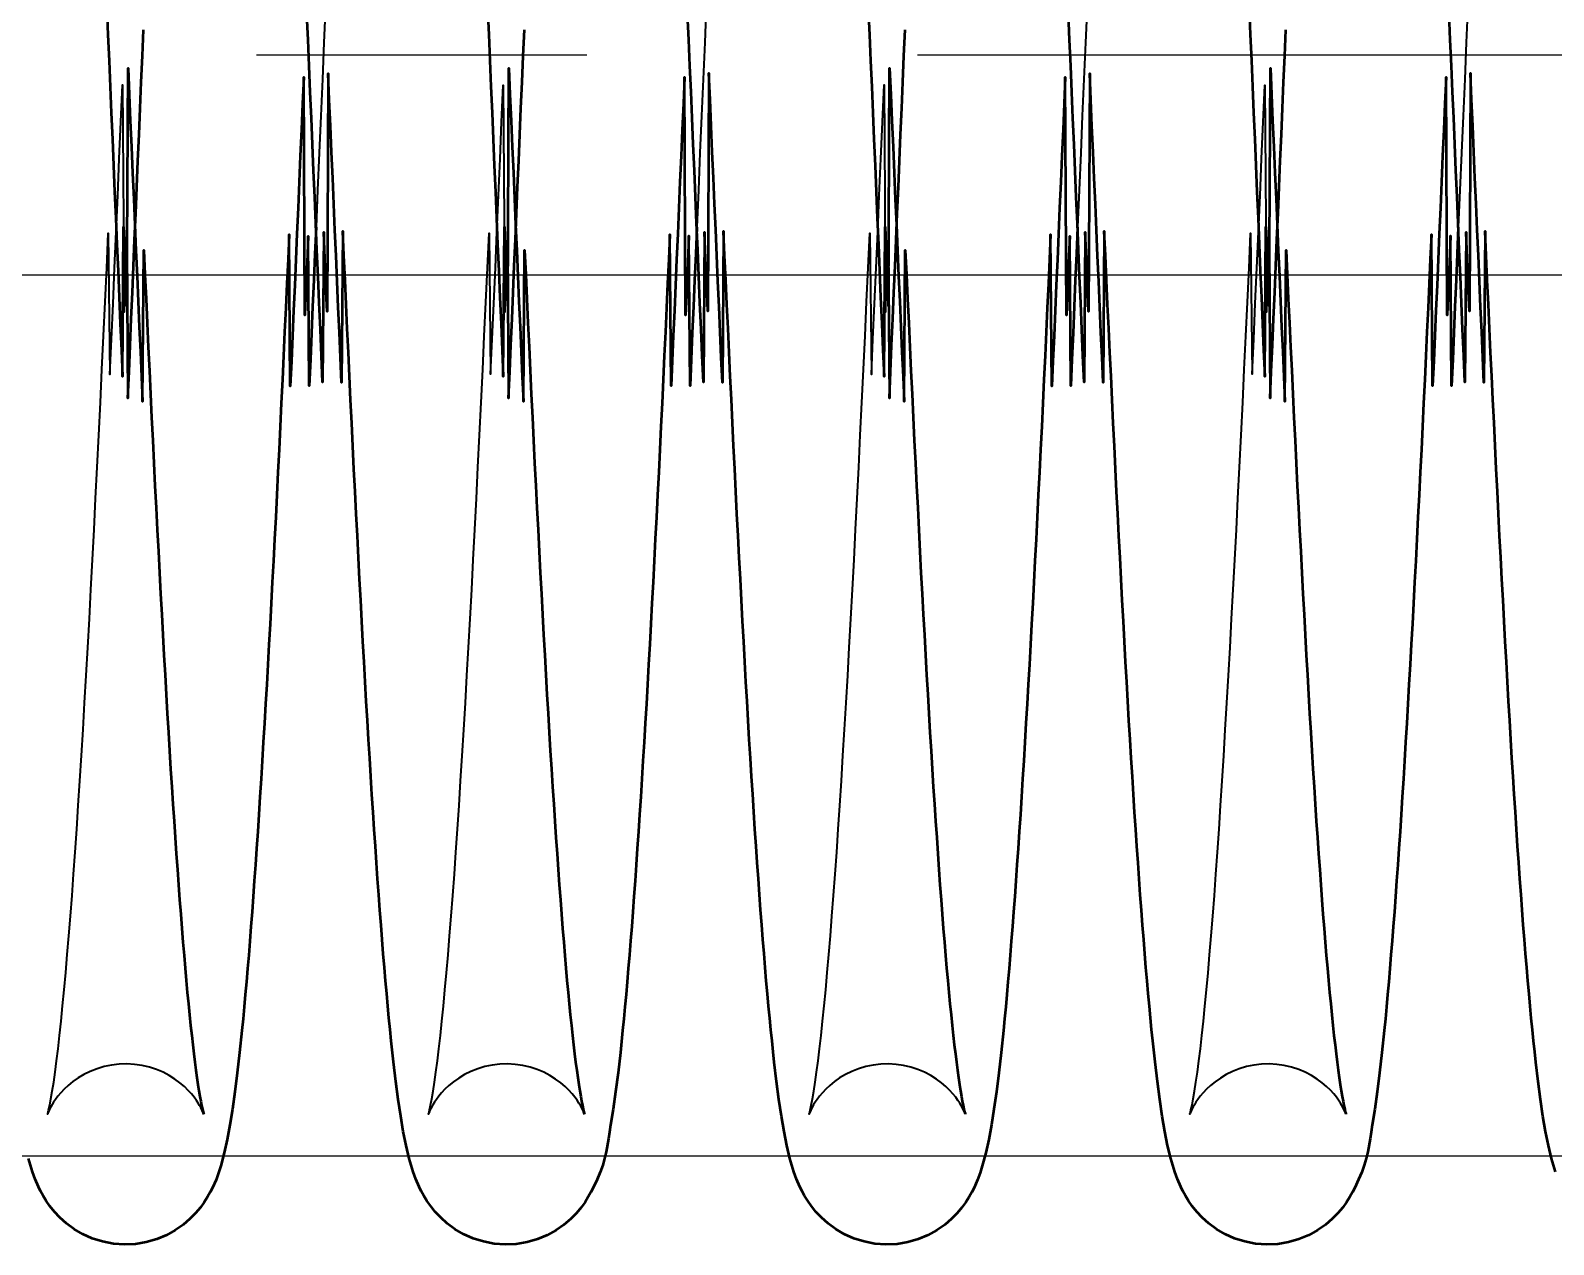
# Model space of a CAD drawing. Header units: millimetres. Extents: x 1448 to 104164, y -19509 to -89.
# Drawn here: x 80837.2 to 80906.3, y -3056.7 to -3001.5 of the extents above; entities that cross this region are included whole.
import ezdxf

# ---------------------------------------------------------------- set-up
doc = ezdxf.new("R2010")
doc.units = ezdxf.units.MM
doc.header["$LTSCALE"] = 60
doc.header["$MEASUREMENT"] = 0
doc.linetypes.add('CENTER', pattern=[2, 1.25, -0.25, 0.25, -0.25])
doc.layers.get('0').update_dxf_attribs({"linetype": 'CONTINUOUS'})
doc.layers.add('cen', color=14, linetype='CONTINUOUS')
doc.layers.add('가려진 것(ISO)', color=7, linetype='CONTINUOUS', lineweight=35)
doc.layers.add('가시적인 것(ISO)', color=7, linetype='CONTINUOUS', lineweight=50)

# ---------------------------------------------------------------- blocks, each defined once
blk = doc.blocks.new('토션스프링1')
at = {"layer": '가려진 것(ISO)', "flags": 128}
for points in [[(21462385.731, -50955456.939), (21462385.659, -50955458.591), (21462385.587, -50955460.254), (21462385.516, -50955461.926), (21462385.444, -50955463.606), (21462385.372, -50955465.292), (21462385.3, -50955466.982)], [(21462403.007, -50955456.936), (21462402.935, -50955458.59), (21462402.863, -50955460.254), (21462402.791, -50955461.927), (21462402.719, -50955463.607), (21462402.648, -50955465.293), (21462402.576, -50955466.981)], [(21462420.282, -50955456.939), (21462420.211, -50955458.591), (21462420.139, -50955460.254), (21462420.067, -50955461.926), (21462419.995, -50955463.606), (21462419.923, -50955465.292), (21462419.852, -50955466.982)], [(21462437.558, -50955456.936), (21462437.486, -50955458.59), (21462437.415, -50955460.254), (21462437.343, -50955461.927), (21462437.271, -50955463.607), (21462437.199, -50955465.293), (21462437.127, -50955466.981)], [(21462380.203, -50955507.244), (21462380.198, -50955507.229), (21462380.178, -50955507.177), (21462380.137, -50955507.083), (21462380.067, -50955506.94), (21462380.016, -50955506.847), (21462379.951, -50955506.739), (21462379.87, -50955506.617), (21462379.77, -50955506.478), (21462379.647, -50955506.326), (21462379.5, -50955506.163), (21462379.327, -50955505.994), (21462379.125, -50955505.822), (21462378.895, -50955505.652), (21462378.638, -50955505.491), (21462378.359, -50955505.344), (21462378.058, -50955505.217), (21462377.739, -50955505.114), (21462377.405, -50955505.035), (21462377.063, -50955504.985), (21462376.716, -50955504.965), (21462376.368, -50955504.976), (21462376.024, -50955505.017), (21462375.687, -50955505.086), (21462375.363, -50955505.182), (21462375.057, -50955505.303), (21462374.77, -50955505.445), (21462374.506, -50955505.602), (21462374.267, -50955505.768), (21462374.058, -50955505.94), (21462373.876, -50955506.111), (21462373.72, -50955506.277), (21462373.59, -50955506.432), (21462373.483, -50955506.572), (21462373.395, -50955506.699), (21462373.325, -50955506.811), (21462373.27, -50955506.91), (21462373.194, -50955507.065), (21462373.151, -50955507.166), (21462373.129, -50955507.224), (21462373.122, -50955507.244), (21462373.125, -50955507.234), (21462373.135, -50955507.197), (21462373.15, -50955507.137), (21462373.169, -50955507.056), (21462373.216, -50955506.837), (21462373.272, -50955506.547), (21462373.334, -50955506.195), (21462373.398, -50955505.788), (21462373.463, -50955505.333), (21462373.529, -50955504.827), (21462373.596, -50955504.272), (21462373.665, -50955503.671), (21462373.734, -50955503.023), (21462373.804, -50955502.331), (21462373.874, -50955501.596), (21462373.945, -50955500.819), (21462374.016, -50955500.001), (21462374.087, -50955499.144), (21462374.159, -50955498.25), (21462374.23, -50955497.319), (21462374.301, -50955496.353), (21462374.372, -50955495.347), (21462374.443, -50955494.304), (21462374.514, -50955493.225), (21462374.585, -50955492.111), (21462374.657, -50955490.962), (21462374.729, -50955489.781), (21462374.8, -50955488.569), (21462374.872, -50955487.327), (21462374.943, -50955486.056), (21462375.015, -50955484.757), (21462375.086, -50955483.432), (21462375.158, -50955482.082), (21462375.229, -50955480.705), (21462375.301, -50955479.3), (21462375.372, -50955477.869), (21462375.444, -50955476.413), (21462375.516, -50955474.934), (21462375.587, -50955473.433), (21462375.659, -50955471.913), (21462375.731, -50955470.373), (21462375.803, -50955468.817), (21462375.874, -50955467.245), (21462375.946, -50955473.659), (21462376.017, -50955472.061), (21462376.089, -50955470.451), (21462376.16, -50955468.826), (21462376.232, -50955467.186), (21462376.303, -50955465.534), (21462376.375, -50955463.871), (21462376.447, -50955462.2), (21462376.519, -50955460.521), (21462376.59, -50955470.836), (21462376.662, -50955469.147)], [(21462397.478, -50955507.244), (21462397.473, -50955507.229), (21462397.454, -50955507.177), (21462397.413, -50955507.083), (21462397.343, -50955506.94), (21462397.292, -50955506.847), (21462397.227, -50955506.739), (21462397.146, -50955506.616), (21462397.045, -50955506.478), (21462396.922, -50955506.325), (21462396.775, -50955506.162), (21462396.601, -50955505.993), (21462396.4, -50955505.821), (21462396.17, -50955505.652), (21462395.913, -50955505.491), (21462395.633, -50955505.344), (21462395.332, -50955505.217), (21462395.013, -50955505.113), (21462394.68, -50955505.035), (21462394.337, -50955504.985), (21462393.989, -50955504.965), (21462393.642, -50955504.976), (21462393.298, -50955505.017), (21462392.961, -50955505.087), (21462392.637, -50955505.183), (21462392.331, -50955505.304), (21462392.044, -50955505.445), (21462391.78, -50955505.603), (21462391.542, -50955505.77), (21462391.332, -50955505.941), (21462391.15, -50955506.112), (21462390.995, -50955506.278), (21462390.865, -50955506.433), (21462390.759, -50955506.574), (21462390.672, -50955506.702), (21462390.602, -50955506.815), (21462390.547, -50955506.913), (21462390.471, -50955507.065), (21462390.427, -50955507.166), (21462390.405, -50955507.223), (21462390.398, -50955507.244), (21462390.401, -50955507.234), (21462390.411, -50955507.197), (21462390.427, -50955507.136), (21462390.446, -50955507.055), (21462390.493, -50955506.836), (21462390.547, -50955506.549), (21462390.608, -50955506.199), (21462390.672, -50955505.792), (21462390.739, -50955505.333), (21462390.805, -50955504.828), (21462390.873, -50955504.275), (21462390.941, -50955503.674), (21462391.01, -50955503.027), (21462391.08, -50955502.336), (21462391.15, -50955501.601), (21462391.22, -50955500.825), (21462391.291, -50955500.007), (21462391.363, -50955499.15), (21462391.434, -50955498.254), (21462391.505, -50955497.322), (21462391.576, -50955496.353), (21462391.647, -50955495.35), (21462391.718, -50955494.31), (21462391.789, -50955493.232), (21462391.861, -50955492.119), (21462391.932, -50955490.971), (21462392.004, -50955489.79), (21462392.076, -50955488.577), (21462392.147, -50955487.333), (21462392.219, -50955486.061), (21462392.291, -50955484.76), (21462392.362, -50955483.433), (21462392.434, -50955482.08), (21462392.505, -50955480.703), (21462392.576, -50955479.301), (21462392.648, -50955477.873), (21462392.719, -50955476.418), (21462392.791, -50955474.94), (21462392.863, -50955473.44), (21462392.935, -50955471.919), (21462393.006, -50955470.378), (21462393.078, -50955468.82), (21462393.15, -50955467.246), (21462393.222, -50955473.657), (21462393.293, -50955472.056), (21462393.365, -50955470.443), (21462393.436, -50955468.82), (21462393.507, -50955467.183), (21462393.579, -50955465.534), (21462393.651, -50955463.872), (21462393.722, -50955462.202), (21462393.794, -50955460.523), (21462393.866, -50955470.837), (21462393.938, -50955469.147)], [(21462414.754, -50955507.244), (21462414.749, -50955507.229), (21462414.73, -50955507.177), (21462414.689, -50955507.083), (21462414.618, -50955506.94), (21462414.567, -50955506.847), (21462414.503, -50955506.739), (21462414.422, -50955506.617), (21462414.321, -50955506.478), (21462414.198, -50955506.326), (21462414.051, -50955506.163), (21462413.878, -50955505.994), (21462413.676, -50955505.822), (21462413.446, -50955505.652), (21462413.19, -50955505.491), (21462412.91, -50955505.344), (21462412.61, -50955505.217), (21462412.29, -50955505.114), (21462411.957, -50955505.035), (21462411.614, -50955504.985), (21462411.267, -50955504.965), (21462410.92, -50955504.976), (21462410.575, -50955505.017), (21462410.238, -50955505.086), (21462409.915, -50955505.182), (21462409.609, -50955505.303), (21462409.322, -50955505.445), (21462409.057, -50955505.602), (21462408.819, -50955505.768), (21462408.609, -50955505.94), (21462408.427, -50955506.111), (21462408.272, -50955506.277), (21462408.142, -50955506.432), (21462408.035, -50955506.572), (21462407.947, -50955506.699), (21462407.877, -50955506.811), (21462407.821, -50955506.91), (21462407.746, -50955507.065), (21462407.702, -50955507.166), (21462407.68, -50955507.224), (21462407.673, -50955507.244), (21462407.676, -50955507.234), (21462407.687, -50955507.197), (21462407.702, -50955507.137), (21462407.72, -50955507.056), (21462407.767, -50955506.837), (21462407.823, -50955506.547), (21462407.885, -50955506.195), (21462407.95, -50955505.788), (21462408.014, -50955505.333), (21462408.081, -50955504.827), (21462408.148, -50955504.272), (21462408.216, -50955503.671), (21462408.285, -50955503.023), (21462408.355, -50955502.331), (21462408.426, -50955501.596), (21462408.497, -50955500.819), (21462408.568, -50955500.001), (21462408.639, -50955499.144), (21462408.71, -50955498.25), (21462408.781, -50955497.319), (21462408.852, -50955496.353), (21462408.923, -50955495.347), (21462408.994, -50955494.304), (21462409.066, -50955493.225), (21462409.137, -50955492.111), (21462409.209, -50955490.962), (21462409.28, -50955489.781), (21462409.352, -50955488.569), (21462409.423, -50955487.327), (21462409.495, -50955486.056), (21462409.566, -50955484.757), (21462409.638, -50955483.432), (21462409.709, -50955482.082), (21462409.781, -50955480.705), (21462409.852, -50955479.3), (21462409.924, -50955477.869), (21462409.995, -50955476.413), (21462410.067, -50955474.934), (21462410.139, -50955473.433), (21462410.211, -50955471.913), (21462410.282, -50955470.373), (21462410.354, -50955468.817), (21462410.426, -50955467.245), (21462410.497, -50955473.659), (21462410.569, -50955472.061), (21462410.64, -50955470.451), (21462410.712, -50955468.826), (21462410.783, -50955467.186), (21462410.855, -50955465.534), (21462410.927, -50955463.871), (21462410.998, -50955462.2), (21462411.07, -50955460.521), (21462411.142, -50955470.836), (21462411.214, -50955469.147)], [(21462432.03, -50955507.244), (21462432.025, -50955507.229), (21462432.006, -50955507.177), (21462431.965, -50955507.083), (21462431.894, -50955506.94), (21462431.843, -50955506.847), (21462431.778, -50955506.739), (21462431.697, -50955506.616), (21462431.597, -50955506.478), (21462431.474, -50955506.325), (21462431.326, -50955506.162), (21462431.153, -50955505.993), (21462430.952, -50955505.821), (21462430.721, -50955505.652), (21462430.465, -50955505.491), (21462430.184, -50955505.344), (21462429.884, -50955505.217), (21462429.565, -50955505.113), (21462429.231, -50955505.035), (21462428.888, -50955504.985), (21462428.541, -50955504.965), (21462428.194, -50955504.976), (21462427.849, -50955505.017), (21462427.513, -50955505.087), (21462427.189, -50955505.183), (21462426.882, -50955505.304), (21462426.596, -50955505.445), (21462426.332, -50955505.603), (21462426.093, -50955505.77), (21462425.883, -50955505.941), (21462425.701, -50955506.112), (21462425.546, -50955506.278), (21462425.417, -50955506.433), (21462425.31, -50955506.574), (21462425.223, -50955506.702), (21462425.154, -50955506.815), (21462425.099, -50955506.913), (21462425.022, -50955507.065), (21462424.978, -50955507.166), (21462424.956, -50955507.223), (21462424.949, -50955507.244), (21462424.952, -50955507.234), (21462424.963, -50955507.197), (21462424.978, -50955507.136), (21462424.998, -50955507.055), (21462425.044, -50955506.836), (21462425.099, -50955506.549), (21462425.159, -50955506.199), (21462425.224, -50955505.792), (21462425.29, -50955505.333), (21462425.357, -50955504.828), (21462425.424, -50955504.275), (21462425.492, -50955503.674), (21462425.561, -50955503.027), (21462425.631, -50955502.336), (21462425.701, -50955501.601), (21462425.772, -50955500.825), (21462425.843, -50955500.007), (21462425.914, -50955499.15), (21462425.985, -50955498.254), (21462426.057, -50955497.322), (21462426.128, -50955496.353), (21462426.199, -50955495.35), (21462426.27, -50955494.31), (21462426.341, -50955493.232), (21462426.412, -50955492.119), (21462426.484, -50955490.971), (21462426.555, -50955489.79), (21462426.627, -50955488.577), (21462426.699, -50955487.333), (21462426.77, -50955486.061), (21462426.842, -50955484.76), (21462426.914, -50955483.433), (21462426.985, -50955482.08), (21462427.056, -50955480.703), (21462427.128, -50955479.301), (21462427.199, -50955477.873), (21462427.271, -50955476.418), (21462427.343, -50955474.94), (21462427.414, -50955473.44), (21462427.486, -50955471.919), (21462427.558, -50955470.378), (21462427.63, -50955468.82), (21462427.701, -50955467.246), (21462427.773, -50955473.657), (21462427.845, -50955472.056), (21462427.916, -50955470.443), (21462427.988, -50955468.82), (21462428.059, -50955467.183), (21462428.131, -50955465.534), (21462428.202, -50955463.872), (21462428.274, -50955462.202), (21462428.346, -50955460.523), (21462428.418, -50955470.837), (21462428.489, -50955469.147)]]:
    blk.add_lwpolyline(points, dxfattribs=at)
at = {"layer": '가시적인 것(ISO)', "flags": 128}
for points in [[(21462375.807, -50955457.062), (21462375.858, -50955458.238), (21462375.909, -50955459.419), (21462375.96, -50955460.603), (21462376.011, -50955461.792), (21462376.061, -50955462.983), (21462376.112, -50955464.177), (21462376.163, -50955465.372), (21462376.214, -50955466.569), (21462376.265, -50955467.766), (21462376.316, -50955468.964), (21462376.366, -50955470.161), (21462376.417, -50955471.359), (21462376.468, -50955472.559), (21462376.519, -50955473.761), (21462376.57, -50955466.962), (21462376.62, -50955468.164), (21462376.671, -50955469.365), (21462376.722, -50955470.564), (21462376.773, -50955459.762), (21462376.824, -50955460.956), (21462376.875, -50955462.148), (21462376.926, -50955463.336), (21462376.977, -50955464.519), (21462377.028, -50955465.698), (21462377.079, -50955466.871), (21462377.13, -50955468.037), (21462377.181, -50955469.197), (21462377.231, -50955470.349), (21462377.282, -50955471.494), (21462377.333, -50955472.634), (21462377.383, -50955473.768), (21462377.434, -50955474.895), (21462377.485, -50955468.016), (21462377.536, -50955469.129), (21462377.587, -50955470.234), (21462377.638, -50955471.33), (21462377.689, -50955472.417), (21462377.74, -50955473.494), (21462377.791, -50955474.561), (21462377.842, -50955475.618), (21462377.893, -50955476.662), (21462377.943, -50955477.695), (21462377.994, -50955478.715), (21462378.045, -50955479.722), (21462378.096, -50955480.716), (21462378.146, -50955481.695), (21462378.197, -50955482.662), (21462378.248, -50955483.616), (21462378.298, -50955484.558), (21462378.349, -50955485.486), (21462378.4, -50955486.401), (21462378.451, -50955487.302), (21462378.502, -50955488.187), (21462378.553, -50955489.058), (21462378.603, -50955489.913), (21462378.654, -50955490.752), (21462378.705, -50955491.575), (21462378.756, -50955492.38), (21462378.806, -50955493.168), (21462378.857, -50955493.939), (21462378.908, -50955494.69), (21462378.958, -50955495.423), (21462379.008, -50955496.137), (21462379.059, -50955496.834), (21462379.109, -50955497.512), (21462379.16, -50955498.172), (21462379.21, -50955498.813), (21462379.26, -50955499.434), (21462379.311, -50955500.037), (21462379.361, -50955500.619), (21462379.411, -50955501.181), (21462379.461, -50955501.721), (21462379.51, -50955502.241), (21462379.56, -50955502.739), (21462379.609, -50955503.214), (21462379.658, -50955503.667), (21462379.706, -50955504.097), (21462379.755, -50955504.505), (21462379.803, -50955504.89), (21462379.851, -50955505.251), (21462379.898, -50955505.587), (21462379.944, -50955505.898), (21462379.988, -50955506.18), (21462380.031, -50955506.435), (21462380.071, -50955506.66), (21462380.11, -50955506.854), (21462380.144, -50955507.014), (21462380.173, -50955507.137), (21462380.194, -50955507.216), (21462380.203, -50955507.244)], [(21462376.662, -50955469.147), (21462376.713, -50955467.947), (21462376.764, -50955474.745), (21462376.815, -50955473.544), (21462376.866, -50955472.344), (21462376.916, -50955471.145), (21462376.967, -50955469.947), (21462377.018, -50955468.75), (21462377.068, -50955467.551), (21462377.119, -50955466.353), (21462377.17, -50955465.156), (21462377.221, -50955463.96), (21462377.272, -50955462.766), (21462377.323, -50955461.575), (21462377.374, -50955460.387), (21462377.425, -50955459.203), (21462377.476, -50955458.023)], [(21462393.082, -50955457.057), (21462393.133, -50955458.232), (21462393.184, -50955459.413), (21462393.235, -50955460.597), (21462393.286, -50955461.786), (21462393.337, -50955462.978), (21462393.388, -50955464.173), (21462393.439, -50955465.37), (21462393.49, -50955466.568), (21462393.541, -50955467.767), (21462393.592, -50955468.966), (21462393.642, -50955470.165), (21462393.693, -50955471.363), (21462393.744, -50955472.561), (21462393.794, -50955473.761), (21462393.845, -50955466.961), (21462393.896, -50955468.161), (21462393.947, -50955469.361), (21462393.998, -50955470.559), (21462394.049, -50955459.756), (21462394.1, -50955460.951), (21462394.151, -50955462.142), (21462394.202, -50955463.331), (21462394.253, -50955464.515), (21462394.304, -50955465.694), (21462394.355, -50955466.868), (21462394.406, -50955468.036), (21462394.456, -50955469.198), (21462394.507, -50955470.352), (21462394.558, -50955471.499), (21462394.609, -50955472.637), (21462394.659, -50955473.77), (21462394.71, -50955474.895), (21462394.761, -50955468.014), (21462394.812, -50955469.126), (21462394.863, -50955470.23), (21462394.913, -50955471.326), (21462394.964, -50955472.413), (21462395.015, -50955473.49), (21462395.066, -50955474.557), (21462395.117, -50955475.613), (21462395.168, -50955476.659), (21462395.219, -50955477.692), (21462395.27, -50955478.714), (21462395.321, -50955479.722), (21462395.372, -50955480.718), (21462395.422, -50955481.699), (21462395.473, -50955482.666), (21462395.524, -50955483.619), (21462395.574, -50955484.559), (21462395.625, -50955485.486), (21462395.676, -50955486.4), (21462395.727, -50955487.3), (21462395.777, -50955488.185), (21462395.828, -50955489.055), (21462395.879, -50955489.91), (21462395.93, -50955490.749), (21462395.981, -50955491.572), (21462396.031, -50955492.378), (21462396.082, -50955493.166), (21462396.133, -50955493.937), (21462396.183, -50955494.69), (21462396.234, -50955495.425), (21462396.284, -50955496.14), (21462396.335, -50955496.836), (21462396.385, -50955497.513), (21462396.435, -50955498.172), (21462396.486, -50955498.813), (21462396.536, -50955499.434), (21462396.586, -50955500.036), (21462396.636, -50955500.618), (21462396.686, -50955501.18), (21462396.736, -50955501.72), (21462396.786, -50955502.24), (21462396.835, -50955502.738), (21462396.885, -50955503.214), (21462396.934, -50955503.667), (21462396.982, -50955504.098), (21462397.03, -50955504.505), (21462397.079, -50955504.889), (21462397.126, -50955505.25), (21462397.173, -50955505.587), (21462397.219, -50955505.897), (21462397.264, -50955506.181), (21462397.307, -50955506.435), (21462397.347, -50955506.66), (21462397.385, -50955506.854), (21462397.42, -50955507.014), (21462397.449, -50955507.137), (21462397.47, -50955507.216), (21462397.478, -50955507.244)], [(21462393.938, -50955469.147), (21462393.989, -50955467.946), (21462394.04, -50955474.743), (21462394.091, -50955473.54), (21462394.142, -50955472.338), (21462394.192, -50955471.136), (21462394.243, -50955469.936), (21462394.294, -50955468.738), (21462394.345, -50955467.543), (21462394.395, -50955466.347), (21462394.446, -50955465.152), (21462394.497, -50955463.958), (21462394.548, -50955462.766), (21462394.599, -50955461.575), (21462394.65, -50955460.388), (21462394.701, -50955459.204), (21462394.752, -50955458.024)], [(21462410.358, -50955457.062), (21462410.409, -50955458.238), (21462410.46, -50955459.419), (21462410.511, -50955460.603), (21462410.562, -50955461.792), (21462410.613, -50955462.983), (21462410.664, -50955464.177), (21462410.715, -50955465.372), (21462410.766, -50955466.569), (21462410.816, -50955467.766), (21462410.867, -50955468.964), (21462410.918, -50955470.161), (21462410.969, -50955471.359), (21462411.019, -50955472.559), (21462411.07, -50955473.761), (21462411.121, -50955466.962), (21462411.172, -50955468.164), (21462411.223, -50955469.365), (21462411.274, -50955470.564), (21462411.325, -50955459.762), (21462411.376, -50955460.956), (21462411.427, -50955462.148), (21462411.478, -50955463.336), (21462411.529, -50955464.519), (21462411.58, -50955465.698), (21462411.63, -50955466.871), (21462411.681, -50955468.037), (21462411.732, -50955469.197), (21462411.783, -50955470.349), (21462411.833, -50955471.494), (21462411.884, -50955472.634), (21462411.935, -50955473.768), (21462411.986, -50955474.895), (21462412.037, -50955468.016), (21462412.088, -50955469.129), (21462412.138, -50955470.234), (21462412.189, -50955471.33), (21462412.24, -50955472.417), (21462412.291, -50955473.494), (21462412.342, -50955474.561), (21462412.393, -50955475.618), (21462412.444, -50955476.662), (21462412.495, -50955477.695), (21462412.546, -50955478.715), (21462412.597, -50955479.722), (21462412.647, -50955480.716), (21462412.698, -50955481.695), (21462412.748, -50955482.662), (21462412.799, -50955483.616), (21462412.85, -50955484.558), (21462412.901, -50955485.486), (21462412.952, -50955486.401), (21462413.002, -50955487.302), (21462413.053, -50955488.187), (21462413.104, -50955489.058), (21462413.155, -50955489.913), (21462413.206, -50955490.752), (21462413.257, -50955491.575), (21462413.307, -50955492.38), (21462413.358, -50955493.168), (21462413.409, -50955493.939), (21462413.459, -50955494.69), (21462413.509, -50955495.423), (21462413.56, -50955496.137), (21462413.61, -50955496.834), (21462413.661, -50955497.512), (21462413.711, -50955498.172), (21462413.761, -50955498.813), (21462413.812, -50955499.434), (21462413.862, -50955500.037), (21462413.912, -50955500.619), (21462413.962, -50955501.181), (21462414.012, -50955501.721), (21462414.062, -50955502.241), (21462414.111, -50955502.739), (21462414.16, -50955503.214), (21462414.209, -50955503.667), (21462414.258, -50955504.097), (21462414.306, -50955504.505), (21462414.355, -50955504.89), (21462414.402, -50955505.251), (21462414.449, -50955505.587), (21462414.495, -50955505.898), (21462414.54, -50955506.18), (21462414.582, -50955506.435), (21462414.623, -50955506.66), (21462414.661, -50955506.854), (21462414.696, -50955507.014), (21462414.725, -50955507.137), (21462414.746, -50955507.216), (21462414.754, -50955507.244)], [(21462411.214, -50955469.147), (21462411.265, -50955467.947), (21462411.315, -50955474.745), (21462411.366, -50955473.544), (21462411.417, -50955472.344), (21462411.468, -50955471.145), (21462411.518, -50955469.947), (21462411.569, -50955468.75), (21462411.62, -50955467.551), (21462411.671, -50955466.353), (21462411.722, -50955465.156), (21462411.773, -50955463.96), (21462411.824, -50955462.766), (21462411.874, -50955461.575), (21462411.926, -50955460.387), (21462411.976, -50955459.203), (21462412.027, -50955458.023)], [(21462427.634, -50955457.057), (21462427.685, -50955458.232), (21462427.736, -50955459.413), (21462427.787, -50955460.597), (21462427.838, -50955461.786), (21462427.889, -50955462.978), (21462427.94, -50955464.173), (21462427.99, -50955465.37), (21462428.041, -50955466.568), (21462428.092, -50955467.767), (21462428.143, -50955468.966), (21462428.194, -50955470.165), (21462428.244, -50955471.363), (21462428.295, -50955472.561), (21462428.346, -50955473.761), (21462428.397, -50955466.961), (21462428.448, -50955468.161), (21462428.498, -50955469.361), (21462428.549, -50955470.559), (21462428.6, -50955459.756), (21462428.651, -50955460.951), (21462428.702, -50955462.142), (21462428.753, -50955463.331), (21462428.804, -50955464.515), (21462428.855, -50955465.694), (21462428.906, -50955466.868), (21462428.957, -50955468.036), (21462429.008, -50955469.198), (21462429.059, -50955470.352), (21462429.109, -50955471.499), (21462429.16, -50955472.637), (21462429.211, -50955473.77), (21462429.261, -50955474.895), (21462429.312, -50955468.014), (21462429.363, -50955469.126), (21462429.414, -50955470.23), (21462429.465, -50955471.326), (21462429.516, -50955472.413), (21462429.567, -50955473.49), (21462429.618, -50955474.557), (21462429.669, -50955475.613), (21462429.72, -50955476.659), (21462429.771, -50955477.692), (21462429.821, -50955478.714), (21462429.872, -50955479.722), (21462429.923, -50955480.718), (21462429.974, -50955481.699), (21462430.024, -50955482.666), (21462430.075, -50955483.619), (21462430.126, -50955484.559), (21462430.176, -50955485.486), (21462430.227, -50955486.4), (21462430.278, -50955487.3), (21462430.329, -50955488.185), (21462430.38, -50955489.055), (21462430.431, -50955489.91), (21462430.481, -50955490.749), (21462430.532, -50955491.572), (21462430.583, -50955492.378), (21462430.634, -50955493.166), (21462430.684, -50955493.937), (21462430.735, -50955494.69), (21462430.785, -50955495.425), (21462430.836, -50955496.14), (21462430.886, -50955496.836), (21462430.936, -50955497.513), (21462430.987, -50955498.172), (21462431.037, -50955498.813), (21462431.087, -50955499.434), (21462431.138, -50955500.036), (21462431.188, -50955500.618), (21462431.238, -50955501.18), (21462431.288, -50955501.72), (21462431.338, -50955502.24), (21462431.387, -50955502.738), (21462431.436, -50955503.214), (21462431.485, -50955503.667), (21462431.534, -50955504.098), (21462431.582, -50955504.505), (21462431.63, -50955504.889), (21462431.678, -50955505.25), (21462431.725, -50955505.587), (21462431.771, -50955505.897), (21462431.816, -50955506.181), (21462431.858, -50955506.435), (21462431.899, -50955506.66), (21462431.937, -50955506.854), (21462431.971, -50955507.014), (21462432, -50955507.137), (21462432.021, -50955507.216), (21462432.03, -50955507.244)], [(21462428.489, -50955469.147), (21462428.54, -50955467.946), (21462428.591, -50955474.743), (21462428.642, -50955473.54), (21462428.693, -50955472.338), (21462428.744, -50955471.136), (21462428.795, -50955469.936), (21462428.845, -50955468.738), (21462428.896, -50955467.543), (21462428.947, -50955466.347), (21462428.998, -50955465.152), (21462429.048, -50955463.958), (21462429.099, -50955462.766), (21462429.15, -50955461.575), (21462429.201, -50955460.388), (21462429.252, -50955459.204), (21462429.303, -50955458.024)], [(21462385.3, -50955466.982), (21462385.249, -50955468.182), (21462385.198, -50955469.384), (21462385.147, -50955470.585), (21462385.097, -50955471.786), (21462385.046, -50955472.986), (21462384.995, -50955474.184), (21462384.944, -50955467.38), (21462384.894, -50955468.578), (21462384.843, -50955469.775), (21462384.792, -50955470.971), (21462384.741, -50955460.166), (21462384.69, -50955461.359), (21462384.639, -50955462.55), (21462384.588, -50955463.738), (21462384.537, -50955464.921), (21462384.486, -50955466.101), (21462384.435, -50955467.276), (21462384.384, -50955468.445), (21462384.334, -50955469.608), (21462384.283, -50955470.765), (21462384.232, -50955471.914), (21462384.181, -50955473.055), (21462384.13, -50955474.188), (21462384.08, -50955467.312), (21462384.029, -50955468.428), (21462383.978, -50955469.537), (21462383.927, -50955470.639), (21462383.876, -50955471.733), (21462383.826, -50955472.819), (21462383.775, -50955473.895), (21462383.724, -50955474.962), (21462383.673, -50955476.019), (21462383.622, -50955477.065), (21462383.571, -50955478.1), (21462383.52, -50955479.124), (21462383.469, -50955480.136), (21462383.418, -50955481.134), (21462383.367, -50955482.12), (21462383.316, -50955483.092), (21462383.265, -50955484.049), (21462383.214, -50955484.992), (21462383.164, -50955485.92), (21462383.113, -50955486.835), (21462383.062, -50955487.736), (21462383.011, -50955488.623), (21462382.96, -50955489.496), (21462382.909, -50955490.355), (21462382.858, -50955491.198), (21462382.807, -50955492.027), (21462382.756, -50955492.839), (21462382.705, -50955493.636), (21462382.654, -50955494.416), (21462382.602, -50955495.179), (21462382.551, -50955495.925), (21462382.5, -50955496.654), (21462382.449, -50955497.364), (21462382.397, -50955498.057), (21462382.346, -50955498.731), (21462382.295, -50955499.385), (21462382.244, -50955500.021), (21462382.193, -50955500.638), (21462382.142, -50955501.236), (21462382.091, -50955501.815), (21462382.04, -50955502.377), (21462381.989, -50955502.92), (21462381.938, -50955503.445), (21462381.834, -50955504.441), (21462381.728, -50955505.366), (21462381.62, -50955506.223), (21462381.508, -50955507.011), (21462381.391, -50955507.733), (21462381.27, -50955508.389), (21462381.138, -50955508.999), (21462380.977, -50955509.597), (21462380.88, -50955509.904), (21462380.762, -50955510.23), (21462380.602, -50955510.591), (21462380.499, -50955510.79), (21462380.378, -50955511.002), (21462380.232, -50955511.232), (21462380.055, -50955511.478), (21462379.839, -50955511.735), (21462379.579, -50955512.001), (21462379.272, -50955512.264), (21462378.916, -50955512.513), (21462378.513, -50955512.736), (21462378.071, -50955512.921), (21462377.6, -50955513.059), (21462377.108, -50955513.14), (21462376.605, -50955513.163), (21462376.104, -50955513.127), (21462375.616, -50955513.032), (21462375.15, -50955512.883), (21462374.716, -50955512.689), (21462374.326, -50955512.46), (21462373.98, -50955512.205), (21462373.682, -50955511.94), (21462373.433, -50955511.676), (21462373.226, -50955511.42), (21462373.056, -50955511.178), (21462372.917, -50955510.952), (21462372.801, -50955510.743), (21462372.705, -50955510.548), (21462372.552, -50955510.193), (21462372.433, -50955509.868), (21462372.251, -50955509.263)], [(21462402.576, -50955466.981), (21462402.525, -50955468.181), (21462402.474, -50955469.381), (21462402.423, -50955470.581), (21462402.373, -50955471.78), (21462402.322, -50955472.977), (21462402.271, -50955474.175), (21462402.22, -50955467.374), (21462402.17, -50955468.573), (21462402.119, -50955469.772), (21462402.068, -50955470.97), (21462402.017, -50955460.166), (21462401.966, -50955461.36), (21462401.915, -50955462.551), (21462401.864, -50955463.739), (21462401.813, -50955464.923), (21462401.762, -50955466.102), (21462401.711, -50955467.276), (21462401.66, -50955468.445), (21462401.609, -50955469.607), (21462401.559, -50955470.761), (21462401.508, -50955471.909), (21462401.457, -50955473.048), (21462401.406, -50955474.179), (21462401.356, -50955467.304), (21462401.305, -50955468.422), (21462401.254, -50955469.533), (21462401.203, -50955470.636), (21462401.152, -50955471.732), (21462401.101, -50955472.818), (21462401.05, -50955473.895), (21462400.999, -50955474.963), (21462400.948, -50955476.02), (21462400.897, -50955477.066), (21462400.846, -50955478.101), (21462400.795, -50955479.125), (21462400.745, -50955480.135), (21462400.694, -50955481.133), (21462400.643, -50955482.117), (21462400.592, -50955483.087), (21462400.541, -50955484.043), (21462400.491, -50955484.985), (21462400.44, -50955485.914), (21462400.389, -50955486.83), (21462400.338, -50955487.732), (21462400.287, -50955488.621), (21462400.236, -50955489.495), (21462400.185, -50955490.354), (21462400.134, -50955491.198), (21462400.083, -50955492.027), (21462400.032, -50955492.84), (21462399.98, -50955493.637), (21462399.929, -50955494.417), (21462399.878, -50955495.18), (21462399.827, -50955495.925), (21462399.776, -50955496.653), (21462399.725, -50955497.363), (21462399.673, -50955498.054), (21462399.622, -50955498.726), (21462399.571, -50955499.38), (21462399.52, -50955500.015), (21462399.469, -50955500.632), (21462399.418, -50955501.231), (21462399.367, -50955501.812), (21462399.316, -50955502.375), (21462399.264, -50955502.92), (21462399.212, -50955503.446), (21462399.108, -50955504.446), (21462399.001, -50955505.374), (21462398.893, -50955506.232), (21462398.781, -50955507.018), (21462398.667, -50955507.733), (21462398.616, -50955508.059), (21462398.568, -50955508.367), (21462398.463, -50955508.956), (21462398.394, -50955509.251), (21462398.306, -50955509.554), (21462398.195, -50955509.874), (21462398.054, -50955510.216), (21462397.878, -50955510.588), (21462397.775, -50955510.788), (21462397.654, -50955511.002), (21462397.508, -50955511.234), (21462397.33, -50955511.479), (21462397.115, -50955511.736), (21462396.855, -50955512.001), (21462396.547, -50955512.264), (21462396.192, -50955512.513), (21462395.789, -50955512.736), (21462395.347, -50955512.921), (21462394.876, -50955513.059), (21462394.384, -50955513.14), (21462393.881, -50955513.163), (21462393.379, -50955513.127), (21462392.892, -50955513.032), (21462392.426, -50955512.883), (21462391.992, -50955512.689), (21462391.601, -50955512.46), (21462391.256, -50955512.206), (21462390.958, -50955511.94), (21462390.708, -50955511.675), (21462390.502, -50955511.42), (21462390.332, -50955511.178), (21462390.193, -50955510.952), (21462390.077, -50955510.743), (21462389.98, -50955510.548), (21462389.828, -50955510.193), (21462389.709, -50955509.869), (21462389.526, -50955509.262), (21462389.387, -50955508.665), (21462389.261, -50955508.03), (21462389.142, -50955507.335), (21462389.028, -50955506.578), (21462388.919, -50955505.757), (21462388.814, -50955504.868), (21462388.71, -50955503.91), (21462388.659, -50955503.403), (21462388.608, -50955502.878), (21462388.557, -50955502.334), (21462388.506, -50955501.77), (21462388.455, -50955501.187), (21462388.403, -50955500.584), (21462388.352, -50955499.962), (21462388.3, -50955499.32), (21462388.249, -50955498.659), (21462388.197, -50955497.979), (21462388.146, -50955497.281), (21462388.094, -50955496.566), (21462388.043, -50955495.833), (21462387.991, -50955495.082), (21462387.94, -50955494.315), (21462387.889, -50955493.531), (21462387.838, -50955492.731), (21462387.786, -50955491.915), (21462387.735, -50955491.084), (21462387.684, -50955490.237), (21462387.633, -50955489.376), (21462387.582, -50955488.501), (21462387.531, -50955487.611), (21462387.48, -50955486.708), (21462387.429, -50955485.791), (21462387.379, -50955484.861), (21462387.328, -50955483.917), (21462387.277, -50955482.957), (21462387.226, -50955481.984), (21462387.175, -50955480.996), (21462387.124, -50955479.996), (21462387.073, -50955478.982), (21462387.022, -50955477.957), (21462386.971, -50955476.92), (21462386.92, -50955475.872), (21462386.869, -50955474.813), (21462386.818, -50955473.745), (21462386.767, -50955472.667), (21462386.716, -50955471.579), (21462386.665, -50955470.484), (21462386.615, -50955469.38), (21462386.564, -50955468.269), (21462386.513, -50955467.151), (21462386.462, -50955474.027), (21462386.412, -50955472.893), (21462386.361, -50955471.752), (21462386.31, -50955470.602), (21462386.259, -50955469.445), (21462386.208, -50955468.281), (21462386.157, -50955467.111), (21462386.106, -50955465.936), (21462386.056, -50955464.756), (21462386.005, -50955463.571), (21462385.954, -50955462.383), (21462385.903, -50955461.191), (21462385.852, -50955459.997), (21462385.801, -50955470.801), (21462385.75, -50955469.604), (21462385.699, -50955468.406), (21462385.648, -50955467.208), (21462385.598, -50955474.011), (21462385.547, -50955472.814), (21462385.496, -50955471.615), (21462385.445, -50955470.414), (21462385.395, -50955469.213), (21462385.344, -50955468.013), (21462385.293, -50955466.812), (21462385.242, -50955465.613), (21462385.191, -50955464.416), (21462385.14, -50955463.221), (21462385.089, -50955462.029), (21462385.038, -50955460.841), (21462384.987, -50955459.657), (21462384.936, -50955458.479), (21462384.885, -50955457.305)], [(21462419.852, -50955466.982), (21462419.801, -50955468.182), (21462419.75, -50955469.384), (21462419.699, -50955470.585), (21462419.648, -50955471.786), (21462419.597, -50955472.986), (21462419.547, -50955474.184), (21462419.496, -50955467.38), (21462419.445, -50955468.578), (21462419.394, -50955469.775), (21462419.344, -50955470.971), (21462419.293, -50955460.166), (21462419.242, -50955461.359), (21462419.191, -50955462.55), (21462419.14, -50955463.738), (21462419.089, -50955464.921), (21462419.038, -50955466.101), (21462418.987, -50955467.276), (21462418.936, -50955468.445), (21462418.885, -50955469.608), (21462418.834, -50955470.765), (21462418.783, -50955471.914), (21462418.733, -50955473.055), (21462418.682, -50955474.188), (21462418.631, -50955467.312), (21462418.58, -50955468.428), (21462418.53, -50955469.537), (21462418.479, -50955470.639), (21462418.428, -50955471.733), (21462418.377, -50955472.819), (21462418.326, -50955473.895), (21462418.275, -50955474.962), (21462418.224, -50955476.019), (21462418.173, -50955477.065), (21462418.122, -50955478.1), (21462418.071, -50955479.124), (21462418.02, -50955480.136), (21462417.969, -50955481.134), (21462417.918, -50955482.12), (21462417.868, -50955483.092), (21462417.817, -50955484.049), (21462417.766, -50955484.992), (21462417.715, -50955485.92), (21462417.664, -50955486.835), (21462417.614, -50955487.736), (21462417.563, -50955488.623), (21462417.512, -50955489.496), (21462417.461, -50955490.355), (21462417.41, -50955491.198), (21462417.358, -50955492.027), (21462417.307, -50955492.839), (21462417.256, -50955493.636), (21462417.205, -50955494.416), (21462417.154, -50955495.179), (21462417.103, -50955495.925), (21462417.051, -50955496.654), (21462417, -50955497.364), (21462416.949, -50955498.057), (21462416.898, -50955498.731), (21462416.846, -50955499.385), (21462416.795, -50955500.021), (21462416.744, -50955500.638), (21462416.693, -50955501.236), (21462416.643, -50955501.815), (21462416.592, -50955502.377), (21462416.541, -50955502.92), (21462416.489, -50955503.445), (21462416.386, -50955504.441), (21462416.28, -50955505.366), (21462416.171, -50955506.223), (21462416.059, -50955507.011), (21462415.943, -50955507.733), (21462415.822, -50955508.389), (21462415.69, -50955508.999), (21462415.528, -50955509.597), (21462415.432, -50955509.904), (21462415.314, -50955510.23), (21462415.153, -50955510.591), (21462415.051, -50955510.79), (21462414.929, -50955511.002), (21462414.784, -50955511.232), (21462414.606, -50955511.478), (21462414.391, -50955511.735), (21462414.131, -50955512.001), (21462413.823, -50955512.264), (21462413.468, -50955512.513), (21462413.064, -50955512.736), (21462412.623, -50955512.921), (21462412.152, -50955513.059), (21462411.66, -50955513.14), (21462411.156, -50955513.163), (21462410.655, -50955513.127), (21462410.167, -50955513.032), (21462409.701, -50955512.883), (21462409.268, -50955512.689), (21462408.877, -50955512.46), (21462408.531, -50955512.205), (21462408.233, -50955511.94), (21462407.984, -50955511.676), (21462407.778, -50955511.42), (21462407.608, -50955511.178), (21462407.469, -50955510.952), (21462407.353, -50955510.743), (21462407.256, -50955510.548), (21462407.104, -50955510.193), (21462406.984, -50955509.868), (21462406.803, -50955509.263), (21462406.663, -50955508.666), (21462406.535, -50955508.026), (21462406.416, -50955507.331), (21462406.303, -50955506.578), (21462406.196, -50955505.761), (21462406.091, -50955504.877), (21462406.04, -50955504.408), (21462405.989, -50955503.921), (21462405.937, -50955503.414), (21462405.886, -50955502.888), (21462405.834, -50955502.341), (21462405.782, -50955501.774), (21462405.73, -50955501.188), (21462405.679, -50955500.582), (21462405.627, -50955499.957), (21462405.575, -50955499.313), (21462405.524, -50955498.65), (21462405.472, -50955497.969), (21462405.421, -50955497.271), (21462405.369, -50955496.555), (21462405.318, -50955495.821), (21462405.266, -50955495.071), (21462405.215, -50955494.304), (21462405.164, -50955493.521), (21462405.113, -50955492.722), (21462405.061, -50955491.908), (21462405.01, -50955491.078), (21462404.959, -50955490.233), (21462404.908, -50955489.373), (21462404.857, -50955488.499), (21462404.807, -50955487.611), (21462404.756, -50955486.71), (21462404.705, -50955485.793), (21462404.654, -50955484.86), (21462404.603, -50955483.913), (21462404.552, -50955482.952), (21462404.501, -50955481.976), (21462404.451, -50955480.988), (21462404.399, -50955479.986), (21462404.349, -50955478.972), (21462404.297, -50955477.947), (21462404.247, -50955476.91), (21462404.195, -50955475.862), (21462404.145, -50955474.804), (21462404.094, -50955473.737), (21462404.043, -50955472.66), (21462403.992, -50955471.574), (21462403.941, -50955470.48), (21462403.89, -50955469.379), (21462403.84, -50955468.27), (21462403.789, -50955467.152), (21462403.738, -50955474.025), (21462403.687, -50955472.889), (21462403.636, -50955471.745), (21462403.586, -50955470.594), (21462403.535, -50955469.435), (21462403.484, -50955468.27), (21462403.433, -50955467.1), (21462403.382, -50955465.924), (21462403.331, -50955464.744), (21462403.28, -50955463.56), (21462403.229, -50955462.372), (21462403.178, -50955461.182), (21462403.127, -50955459.989), (21462403.076, -50955470.795), (21462403.025, -50955469.6), (21462402.975, -50955468.405), (21462402.924, -50955467.209), (21462402.873, -50955474.011), (21462402.823, -50955472.811), (21462402.772, -50955471.61), (21462402.721, -50955470.407), (21462402.67, -50955469.205), (21462402.619, -50955468.002), (21462402.568, -50955466.801), (21462402.517, -50955465.601), (21462402.466, -50955464.404), (21462402.415, -50955463.209), (21462402.364, -50955462.018), (21462402.313, -50955460.83), (21462402.262, -50955459.648), (21462402.212, -50955458.47), (21462402.161, -50955457.299)], [(21462437.127, -50955466.981), (21462437.076, -50955468.181), (21462437.026, -50955469.381), (21462436.975, -50955470.581), (21462436.924, -50955471.78), (21462436.873, -50955472.977), (21462436.823, -50955474.175), (21462436.772, -50955467.374), (21462436.721, -50955468.573), (21462436.67, -50955469.772), (21462436.619, -50955470.97), (21462436.568, -50955460.166), (21462436.517, -50955461.36), (21462436.467, -50955462.551), (21462436.416, -50955463.739), (21462436.365, -50955464.923), (21462436.314, -50955466.102), (21462436.263, -50955467.276), (21462436.212, -50955468.445), (21462436.161, -50955469.607), (21462436.11, -50955470.761), (21462436.059, -50955471.909), (21462436.009, -50955473.048), (21462435.958, -50955474.179), (21462435.907, -50955467.304), (21462435.856, -50955468.422), (21462435.806, -50955469.533), (21462435.755, -50955470.636), (21462435.704, -50955471.732), (21462435.653, -50955472.818), (21462435.602, -50955473.895), (21462435.551, -50955474.963), (21462435.5, -50955476.02), (21462435.449, -50955477.066), (21462435.398, -50955478.101), (21462435.347, -50955479.125), (21462435.296, -50955480.135), (21462435.245, -50955481.133), (21462435.194, -50955482.117), (21462435.144, -50955483.087), (21462435.093, -50955484.043), (21462435.042, -50955484.985), (21462434.991, -50955485.914), (21462434.94, -50955486.83), (21462434.889, -50955487.732), (21462434.838, -50955488.621), (21462434.787, -50955489.495), (21462434.736, -50955490.354), (21462434.685, -50955491.198), (21462434.634, -50955492.027), (21462434.583, -50955492.84), (21462434.532, -50955493.637), (21462434.481, -50955494.417), (21462434.43, -50955495.18), (21462434.378, -50955495.925), (21462434.327, -50955496.653), (21462434.276, -50955497.363), (21462434.225, -50955498.054), (21462434.174, -50955498.726), (21462434.123, -50955499.38), (21462434.072, -50955500.015), (21462434.021, -50955500.632), (21462433.97, -50955501.231), (21462433.919, -50955501.812), (21462433.867, -50955502.375), (21462433.816, -50955502.92), (21462433.764, -50955503.446), (21462433.659, -50955504.446), (21462433.553, -50955505.374), (21462433.444, -50955506.232), (21462433.333, -50955507.018), (21462433.219, -50955507.733), (21462433.167, -50955508.059), (21462433.12, -50955508.367), (21462433.014, -50955508.956), (21462432.945, -50955509.251), (21462432.858, -50955509.554), (21462432.746, -50955509.874), (21462432.605, -50955510.216), (21462432.429, -50955510.588), (21462432.326, -50955510.788), (21462432.206, -50955511.002), (21462432.06, -50955511.234), (21462431.882, -50955511.479), (21462431.666, -50955511.736), (21462431.406, -50955512.001), (21462431.098, -50955512.264), (21462430.743, -50955512.513), (21462430.341, -50955512.736), (21462429.898, -50955512.921), (21462429.427, -50955513.059), (21462428.936, -50955513.14), (21462428.432, -50955513.163), (21462427.931, -50955513.127), (21462427.443, -50955513.032), (21462426.977, -50955512.883), (21462426.544, -50955512.689), (21462426.152, -50955512.46), (21462425.807, -50955512.206), (21462425.509, -50955511.94), (21462425.26, -50955511.675), (21462425.053, -50955511.42), (21462424.884, -50955511.178), (21462424.744, -50955510.952), (21462424.629, -50955510.743), (21462424.532, -50955510.548), (21462424.379, -50955510.193), (21462424.261, -50955509.869), (21462424.078, -50955509.262), (21462423.938, -50955508.665), (21462423.812, -50955508.03), (21462423.693, -50955507.335), (21462423.58, -50955506.578), (21462423.471, -50955505.757), (21462423.365, -50955504.868), (21462423.262, -50955503.91), (21462423.211, -50955503.403), (21462423.16, -50955502.878), (21462423.109, -50955502.334), (21462423.057, -50955501.77), (21462423.006, -50955501.187), (21462422.954, -50955500.584), (21462422.903, -50955499.962), (21462422.852, -50955499.32), (21462422.8, -50955498.659), (21462422.749, -50955497.979), (21462422.697, -50955497.281), (21462422.646, -50955496.566), (21462422.594, -50955495.833), (21462422.543, -50955495.082), (21462422.492, -50955494.315), (21462422.44, -50955493.531), (21462422.389, -50955492.731), (21462422.338, -50955491.915), (21462422.287, -50955491.084), (21462422.235, -50955490.237), (21462422.184, -50955489.376), (21462422.133, -50955488.501), (21462422.082, -50955487.611), (21462422.032, -50955486.708), (21462421.981, -50955485.791), (21462421.93, -50955484.861), (21462421.879, -50955483.917), (21462421.828, -50955482.957), (21462421.778, -50955481.984), (21462421.727, -50955480.996), (21462421.676, -50955479.996), (21462421.625, -50955478.982), (21462421.574, -50955477.957), (21462421.523, -50955476.92), (21462421.472, -50955475.872), (21462421.421, -50955474.813), (21462421.37, -50955473.745), (21462421.319, -50955472.667), (21462421.268, -50955471.579), (21462421.217, -50955470.484), (21462421.166, -50955469.38), (21462421.115, -50955468.269), (21462421.065, -50955467.151), (21462421.014, -50955474.027), (21462420.963, -50955472.893), (21462420.912, -50955471.752), (21462420.862, -50955470.602), (21462420.811, -50955469.445), (21462420.76, -50955468.281), (21462420.709, -50955467.111), (21462420.658, -50955465.936), (21462420.607, -50955464.756), (21462420.556, -50955463.571), (21462420.505, -50955462.383), (21462420.454, -50955461.191), (21462420.403, -50955459.997), (21462420.352, -50955470.801), (21462420.301, -50955469.604), (21462420.251, -50955468.406), (21462420.2, -50955467.208), (21462420.149, -50955474.011), (21462420.098, -50955472.814), (21462420.048, -50955471.615), (21462419.997, -50955470.414), (21462419.946, -50955469.213), (21462419.895, -50955468.013), (21462419.844, -50955466.812), (21462419.793, -50955465.613), (21462419.742, -50955464.416), (21462419.691, -50955463.221), (21462419.641, -50955462.029), (21462419.59, -50955460.841), (21462419.539, -50955459.657), (21462419.488, -50955458.479), (21462419.437, -50955457.305)], [(21462441.536, -50955509.868), (21462441.354, -50955509.263), (21462441.214, -50955508.666), (21462441.086, -50955508.026), (21462440.967, -50955507.331), (21462440.854, -50955506.578), (21462440.747, -50955505.761), (21462440.643, -50955504.877), (21462440.591, -50955504.408), (21462440.54, -50955503.921), (21462440.489, -50955503.414), (21462440.437, -50955502.888), (21462440.385, -50955502.341), (21462440.334, -50955501.774), (21462440.282, -50955501.188), (21462440.23, -50955500.582), (21462440.179, -50955499.957), (21462440.127, -50955499.313), (21462440.075, -50955498.65), (21462440.024, -50955497.969), (21462439.972, -50955497.271), (21462439.921, -50955496.555), (21462439.869, -50955495.821), (21462439.818, -50955495.071), (21462439.767, -50955494.304), (21462439.715, -50955493.521), (21462439.664, -50955492.722), (21462439.613, -50955491.908), (21462439.562, -50955491.078), (21462439.511, -50955490.233), (21462439.46, -50955489.373), (21462439.409, -50955488.499), (21462439.358, -50955487.611), (21462439.307, -50955486.71), (21462439.257, -50955485.793), (21462439.206, -50955484.86), (21462439.155, -50955483.913), (21462439.104, -50955482.952), (21462439.053, -50955481.976), (21462439.002, -50955480.988), (21462438.951, -50955479.986), (21462438.9, -50955478.972), (21462438.849, -50955477.947), (21462438.798, -50955476.91), (21462438.747, -50955475.862), (21462438.696, -50955474.804), (21462438.645, -50955473.737), (21462438.594, -50955472.66), (21462438.543, -50955471.574), (21462438.493, -50955470.48), (21462438.442, -50955469.379), (21462438.391, -50955468.27), (21462438.34, -50955467.152), (21462438.29, -50955474.025), (21462438.239, -50955472.889), (21462438.188, -50955471.745), (21462438.137, -50955470.594), (21462438.086, -50955469.435), (21462438.035, -50955468.27), (21462437.984, -50955467.1), (21462437.933, -50955465.924), (21462437.882, -50955464.744), (21462437.831, -50955463.56), (21462437.78, -50955462.372), (21462437.729, -50955461.182), (21462437.679, -50955459.989), (21462437.628, -50955470.795), (21462437.577, -50955469.6), (21462437.526, -50955468.405), (21462437.476, -50955467.209), (21462437.425, -50955474.011), (21462437.374, -50955472.811), (21462437.323, -50955471.61), (21462437.272, -50955470.407), (21462437.222, -50955469.205), (21462437.171, -50955468.002), (21462437.12, -50955466.801), (21462437.069, -50955465.601), (21462437.018, -50955464.404), (21462436.967, -50955463.209), (21462436.916, -50955462.018), (21462436.865, -50955460.83), (21462436.814, -50955459.648), (21462436.763, -50955458.47), (21462436.712, -50955457.299)]]:
    blk.add_lwpolyline(points, dxfattribs=at)
blk = doc.blocks.new('토션스프링12345')
blk.add_blockref('토션스프링1', (1400.606, -3974.283))

msp = doc.modelspace()

# ---------------------------------------------------------------- linework, layer by layer
at = {"color": 3}
for p, q in [((79607.442, -3012.641), (85865.368, -3012.641)), ((85582.442, -3052.641), (79782.442, -3052.641))]:
    msp.add_line(p, q, dxfattribs=at)
at = {"layer": 'cen', "linetype": 'CENTER'}
msp.add_line((79557.442, -3002.641), (85915.368, -3002.641), dxfattribs=at)

# ---------------------------------------------------------------- block references
msp.add_blockref('토션스프링12345', (-21382935.757, 50956430.79))

doc.saveas('drawing.dxf')
